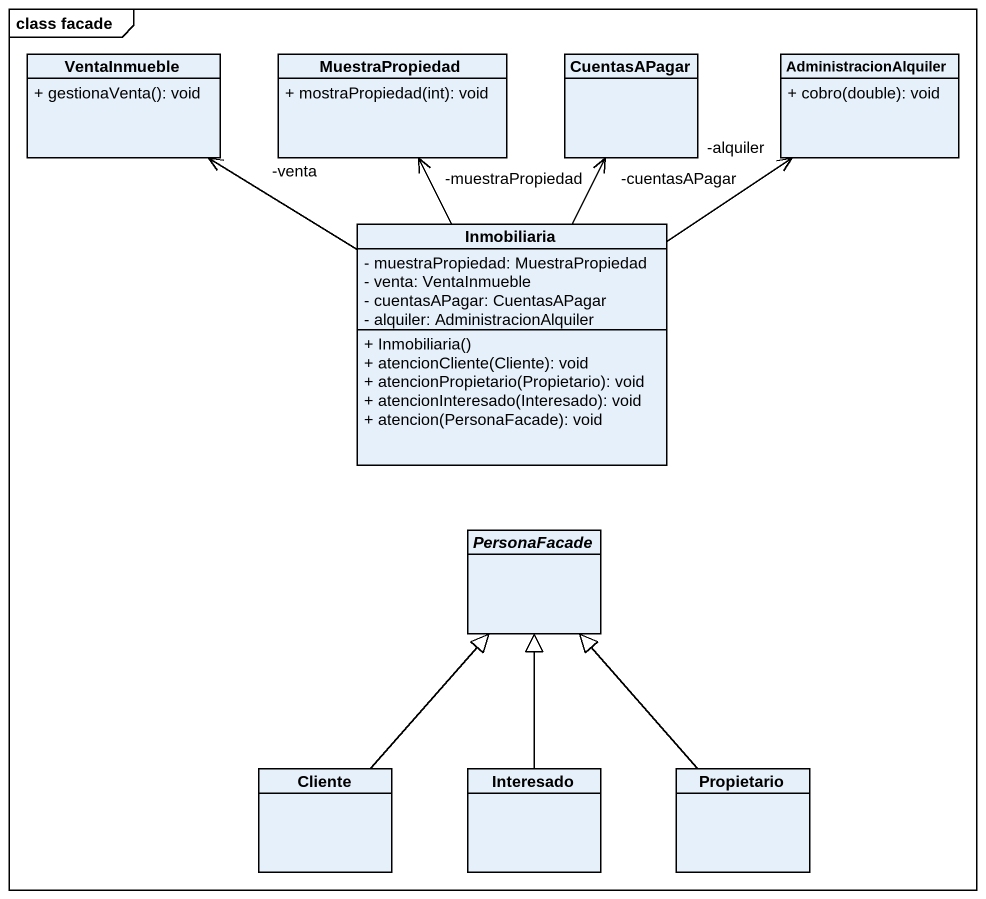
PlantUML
@startuml
mainframe class facade
hide circle
hide empty members
skinparam classAttributeIconSize 0
class VentaInmueble {
  + gestionaVenta(): void
}
class MuestraPropiedad {
  + mostraPropiedad(int): void
}
class CuentasAPagar
class AdministracionAlquiler {
  + cobro(double): void
}
class Inmobiliaria {
  - muestraPropiedad: MuestraPropiedad
  - venta: VentaInmueble
  - cuentasAPagar: CuentasAPagar
  - alquiler: AdministracionAlquiler
  + Inmobiliaria()
  + atencionCliente(Cliente): void
  + atencionPropietario(Propietario): void
  + atencionInteresado(Interesado): void
  + atencion(PersonaFacade): void
}
abstract class PersonaFacade
class Cliente
class Interesado
class Propietario
Inmobiliaria -up-> "-venta" VentaInmueble
Inmobiliaria -up-> "-muestraPropiedad" MuestraPropiedad
Inmobiliaria -up-> "-cuentasAPagar" CuentasAPagar
Inmobiliaria -up-> "-alquiler" AdministracionAlquiler
Cliente -up-|> PersonaFacade
Interesado -up-|> PersonaFacade
Propietario -up-|> PersonaFacade
@enduml
